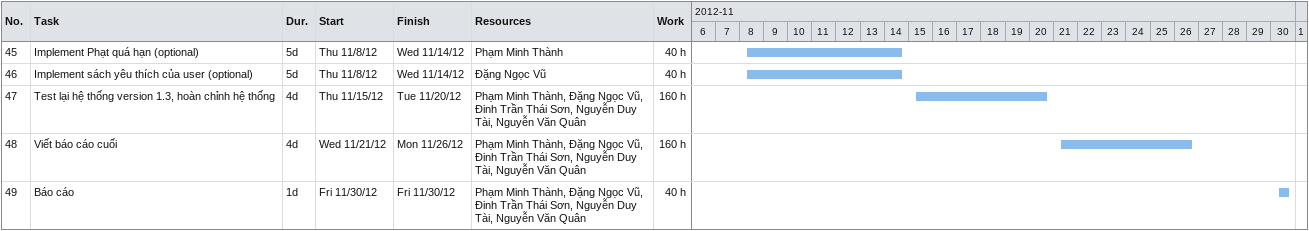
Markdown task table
| ID | Task | Duration | Start | Finish | Resources | Work (h) |
|---|---|---|---|---|---|---|
| 45 | Implement Phạt quá hạn (optional) | 5d | 2012-11-08 | 2012-11-14 | Phạm Minh Thành | 40 |
| 46 | Implement sách yêu thích của user (optional) | 5d | 2012-11-08 | 2012-11-14 | Đặng Ngọc Vũ | 40 |
| 47 | Test lại hệ thống version 1.3, hoàn chỉnh hệ thống | 4d | 2012-11-15 | 2012-11-20 | Phạm Minh Thành, Đặng Ngọc Vũ, Đinh Trần Thái Sơn, Nguyễn Duy Tài, Nguyễn Văn Quân | 160 |
| 48 | Viết báo cáo cuối | 4d | 2012-11-21 | 2012-11-26 | Phạm Minh Thành, Đặng Ngọc Vũ, Đinh Trần Thái Sơn, Nguyễn Duy Tài, Nguyễn Văn Quân | 160 |
| 49 | Báo cáo | 1d | 2012-11-30 | 2012-11-30 | Phạm Minh Thành, Đặng Ngọc Vũ, Đinh Trần Thái Sơn, Nguyễn Duy Tài, Nguyễn Văn Quân | 40 |
